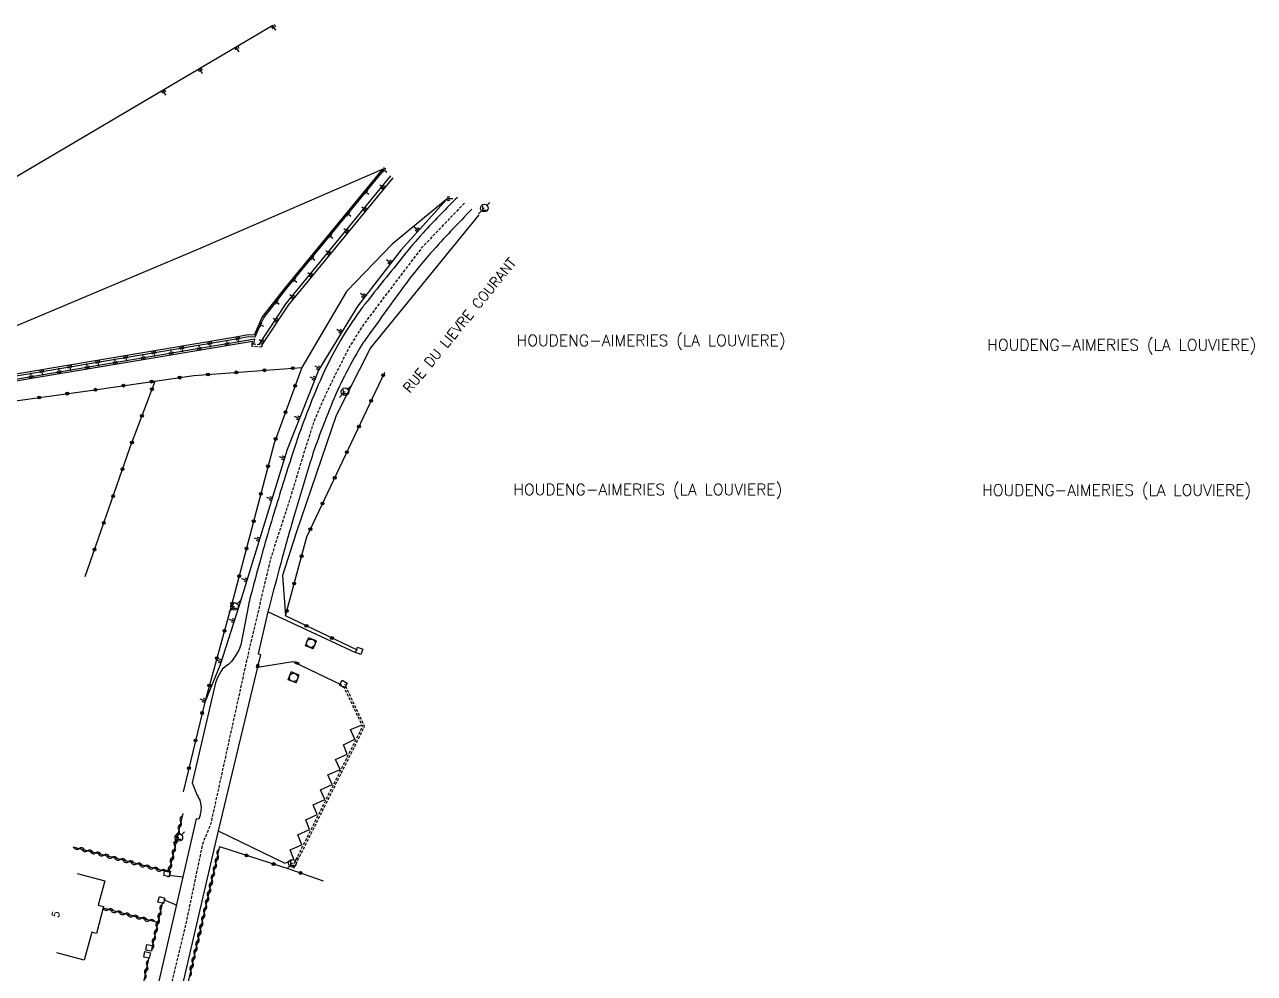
# Model space of a CAD drawing. Header units: millimetres. Extents: x 132999 to 134001, y 131000 to 132000.
# Drawn here: x 133348 to 133564.6, y 131651.8 to 131819 of the extents above; entities that cross this region are included whole.
import ezdxf
from ezdxf.enums import TextEntityAlignment as Align

# ---------------------------------------------------------------- set-up
doc = ezdxf.new("R2010")
doc.units = ezdxf.units.MM
doc.linetypes.add('DASHED', pattern=[0.75, 0.5, -0.25])
doc.layers.get('0').update_dxf_attribs({"linetype": 'CONTINUOUS'})
for name, color, linetype in [('W0001', 6, 'DASHED'), ('W0008', 7, 'CONTINUOUS'), ('W0100', 7, 'CONTINUOUS'), ('W0112', 1, 'DASHED'), ('W0211', 2, 'CONTINUOUS'), ('W0310', 3, 'CONTINUOUS'), ('W0322', 7, 'CONTINUOUS'), ('W0400', 7, 'CONTINUOUS'), ('W0420', 7, 'CONTINUOUS'), ('W0471', 7, 'CONTINUOUS'), ('W0980', 7, 'CONTINUOUS'), ('W0989', 7, 'CONTINUOUS'), ('W0991', 7, 'CONTINUOUS')]:
    doc.layers.add(name, color=color, linetype=linetype)
doc.styles.get("Standard").update_dxf_attribs({"font": 'romans.shx', "width": 0.85})

# ---------------------------------------------------------------- blocks, each defined once
blk = doc.blocks.new('t310o')
at = {"color": 0, "linetype": 'Continuous'}
for centre, start, end in [((-0.5, 0.38), 216.8699, 323.1304), ((0.5, -0.37), 36.8699, 143.1303)]:
    blk.add_arc(centre, 0.625, start, end, dxfattribs=at)
blk = doc.blocks.new('t322o')
at = {"color": 0, "linetype": 'Continuous'}
for radius in [0.25, 0.15]:
    blk.add_circle((0, 0), radius, dxfattribs=at)
blk = doc.blocks.new('t211o')
at = {"color": 0, "linetype": 'Continuous'}
for p, q in [((-0.29, 0.5), (-0.29, 0)), ((0, 1), (0, 0)), ((0.29, 0.5), (0.29, 0))]:
    blk.add_line(p, q, dxfattribs=at)
blk = doc.blocks.new('T471')
for p, q in [((-0.333334, 0.333334), (-0.333334, -0.333334)), ((-0.333334, 0), (0, 0)), ((0.500001, 0.500001), (1.000002, 1.000002)), ((-0.500001, -0.500001), (-1.000002, -1.000002)), ((-0.333334, -0.333334), (0.333334, -0.333334))]:
    blk.add_line(p, q)
blk.add_ellipse((0, 0), major_axis=(0.471405, 0.471405), ratio=1, start_param=5.4977871438, end_param=11.780972451)
blk = doc.blocks.new('T400')
for p, q in [((-0.15, 0.3), (0.15, 0.3)), ((-0.15, -0.25), (-0.15, 0.3)), ((-0.15, 0.15), (0.15, 0.15)), ((-0.15, 0), (0.15, 0)), ((0.15, 0.3), (0.15, -0.25)), ((-0.15, -0.15), (0.15, -0.15)), ((-0.15, -0.25), (-0.15, -0.3)), ((-0.15, -0.3), (0.15, -0.3)), ((0.15, -0.3), (0.15, -0.25))]:
    blk.add_line(p, q)
blk = doc.blocks.new('T420')
for p, q in [((0.75, 0.75), (-0.75, 0.75)), ((-0.75, 0.75), (-0.75, -0.75)), ((0.75, 0.75), (0.75, -0.75)), ((0.75, -0.75), (-0.75, -0.75))]:
    blk.add_line(p, q)
blk.add_ellipse((0, 0), major_axis=(-0.53, 0.53), ratio=1, start_param=3.926991, end_param=10.210176)
blk = doc.blocks.new('t112o')
at = {"color": 0, "linetype": 'Continuous'}
for p, q in [((-0.5, 0.5), (0.5, 0.5)), ((-0.5, -0.5), (-0.5, 0.5)), ((0.5, 0.5), (0.5, -0.5)), ((0.5, -0.5), (-0.5, -0.5))]:
    blk.add_line(p, q, dxfattribs=at)

msp = doc.modelspace()

# ---------------------------------------------------------------- linework, layer by layer
at = {"layer": 'W0001', "flags": 128}
msp.add_lwpolyline([(133425.44, 131787.55), (133421.58, 131783.53), (133417.91, 131779.68), (133413.86, 131774.35), (133410.37, 131769.76), (133407.61, 131766.08), (133405.41, 131762.59), (133403.02, 131758), (133400.63, 131753.04), (133398.97, 131749.18), (133397.32, 131744.04), (133394.93, 131736.14), (133391.25, 131724.75), (133387.03, 131706.75), (133380.78, 131678.28), (133379.31, 131674.6), (133376.55, 131661.38), (133364.81, 131612.6)], dxfattribs=at)
at = {"layer": 'W0008'}
for points in [[(133424.2, 131788.56, 0.009323), (133418.56, 131782.73, 0.017466), (133415.14, 131778.78, 0.002222), (133408.29, 131770.24, 0.011645), (133407.03, 131768.58, 0.022941), (133403.58, 131763.3, 0.024608), (133400.85, 131758.1, 0.017077), (133397.91, 131751.15, 0.014381), (133394.94, 131742.69, 0.003282), (133391.67, 131732.19, 0.005911), (133389.96, 131726.33, 0.003231), (133387.77, 131718.3, 0.016602), (133387.41, 131716.72), (133386.05, 131709.75, -0.060479), (133385.84, 131709.11, -0.030325), (133385.2, 131707.92, -0.032762), (133384.36, 131706.75, -0.058682), (133383.78, 131706.19), (133382.8, 131705.44, 0.096439), (133382.77, 131705.41, 0.004816), (133382.32, 131704.63, 0.023671), (133381.98, 131703.96), (133381.61, 131703.06), (133377.52, 131685.41, 0.010471), (133377.94, 131684.27, 0.015086), (133378.27, 131683.49, 0.01708), (133378.82, 131682.4, -0.08251), (133378.9, 131682.15), (133379.09, 131681.1, -0.07698), (133379.09, 131680.97, -0.008891), (133378.92, 131679.89, -0.021602), (133378.85, 131679.56), (133378.69, 131679.02), (133378.23, 131679.08), (133377.27, 131674.95), (133370.45, 131645.38)], [(133426.76, 131786.47, 0.014479), (133419.5, 131778.74, 0.024068), (133414.54, 131772.57, 0.002292), (133408.03, 131763.55, 0.018491), (133407.27, 131762.39, 0.019269), (133404.31, 131757.08, 0.02065), (133401.96, 131751.91, 0.008574), (133399.67, 131745.99, 0.012531), (133398.28, 131741.89, 0.0047), (133395.46, 131732.54, 0.005202), (133393.09, 131724.06, 0.001088), (133391.11, 131716.62, 0.007608), (133390.85, 131715.56), (133389.13, 131708.15), (133389.55, 131708.05), (133382.05, 131676.97), (133370.55, 131627.36), (133366.94, 131612.23)]]:
    msp.add_lwpolyline(points, format="xyb", dxfattribs=at)
at = {"layer": 'W0008', "flags": 128}
for points in [[(133406.31, 131708.31), (133390.85, 131715.56)], [(133388.99, 131705.78), (133395.22, 131706.78), (133403.81, 131702.66)], [(133382.05, 131676.97), (133393.83, 131671.29), (133395.38, 131671.99), (133394.75, 131673.59), (133396.84, 131674.47), (133396.13, 131676.25), (133398.19, 131677.19), (133397.5, 131678.88), (133399.53, 131679.82), (133398.8, 131681.56), (133400.86, 131682.5), (133400.1, 131684.16), (133402.18, 131685.15), (133401.41, 131686.83), (133403.54, 131687.79), (133402.76, 131689.53), (133404.82, 131690.45), (133404.14, 131692.13), (133406.16, 131693.11), (133405.41, 131694.81), (133407.45, 131695.66)], [(133375.8, 131668.77), (133373.38, 131669.09)], [(133372.46, 131664.84), (133374.77, 131663.84)]]:
    msp.add_lwpolyline(points, dxfattribs=at)
at = {"layer": 'W0100', "flags": 128}
msp.add_lwpolyline([(133357.27, 131669.44), (133362.1, 131668.16), (133360.96, 131663.85), (133361.88, 131663.6), (133360.63, 131658.89), (133359.8, 131659.11), (133358.49, 131654.17), (133353.66, 131655.45)], dxfattribs=at)
at = {"layer": 'W0112', "flags": 128}
msp.add_lwpolyline([(133389.82, 131762.23), (133389.85, 131762.58), (133388.04, 131762.73), (133388.01, 131762.38)], close=True, dxfattribs=at)
msp.add_lwpolyline([(133404.11, 131702.5), (133407.49, 131695.36), (133395.09, 131670.53), (133395.41, 131670.37), (133407.87, 131695.35), (133404.38, 131702.78)], dxfattribs=at)
at = {"layer": 'W0211', "flags": 128}
for points in [[(133391.73, 131818.87), (133319, 131776.01), (133291.93, 131759.76)], [(133422.38, 131788.31), (133412.71, 131780.35), (133404.68, 131772), (133396.83, 131758.59)]]:
    msp.add_lwpolyline(points, dxfattribs=at)
at = {"layer": 'W0211'}
for points in [[(133296.94, 131751.15), (133327.08, 131759.12), (133346.94, 131766.12), (133378.66, 131779.5), (133411.02, 131793.56)], [(133411.02, 131793.56), (133393.95, 131772.74), (133389.85, 131767.52), (133389.27, 131766.3), (133388.41, 131764.32), (133387.37, 131764.37), (133385.19, 131763.92), (133342.94, 131756.84), (133329.47, 131755.06), (133297.23, 131750.64)], [(133297.27, 131750.34), (133329.51, 131754.77), (133342.98, 131756.54), (133385.25, 131763.62), (133387.39, 131764.07), (133388.6, 131764), (133389.54, 131766.17), (133390.11, 131767.36), (133394.18, 131772.55), (133411.25, 131793.37)], [(133389.29, 131762.63), (133394.05, 131769.85), (133412.5, 131792.35)], [(133389.85, 131762.58), (133394.45, 131769.55), (133394.45, 131769.55), (133412.89, 131792.03)], [(133422.38, 131788.31), (133414.29, 131779.32), (133406.66, 131769.49), (133399.76, 131758.1), (133399.17, 131756.6), (133394.21, 131744.13), (133385.73, 131716.51), (133382.44, 131706.22), (133379.7, 131699.61)], [(133427.97, 131785.49), (133408.93, 131762.06), (133402.83, 131750.14), (133395.79, 131729.48), (133393.42, 131721.94), (133393.91, 131714.85)], [(133388.34, 131762.71), (133388.54, 131763.57), (133342.84, 131755.92), (133329.71, 131754.21), (133297.56, 131750.32)], [(133388.04, 131762.73), (133388.14, 131763.2), (133342.88, 131755.62), (133329.75, 131753.91), (133297.59, 131750.02)]]:
    msp.add_lwpolyline(points, dxfattribs=at)
at = {"layer": 'W0310', "flags": 128}
for points in [[(133375.83, 131680.03), (133373.38, 131669.65), (133356.53, 131674.11)], [(133382.32, 131674.18), (133370.75, 131624.31), (133367.9, 131611.94)], [(133372.25, 131664.41), (133370.35, 131656.05)], [(133371.43, 131660.8), (133361.8, 131663.32)], [(133369.89, 131654.66), (133368.89, 131650.04)]]:
    msp.add_lwpolyline(points, dxfattribs=at)
at = {"layer": 'W0322', "flags": 128}
for points in [[(133322.43, 131734.36), (133327.24, 131750.1), (133359.97, 131754.61), (133377.82, 131757.18), (133396.83, 131758.59), (133391.92, 131745.24), (133384.51, 131716.96), (133379.7, 131699.61), (133375.94, 131683.85)], [(133406.63, 131708.78), (133393.91, 131714.85), (133397.69, 131728.78), (133411.42, 131757.8)], [(133358.67, 131721.78), (133366.57, 131744.54), (133370.97, 131756.2)], [(133382.32, 131674.18), (133394.53, 131670.24), (133400.54, 131668.16)]]:
    msp.add_lwpolyline(points, dxfattribs=at)

# ---------------------------------------------------------------- block references
at = {"layer": 'W0112'}
for p, rotation in [((133406.89, 131708.67), 248.7164973496425), ((133404.11, 131702.81), 240.7321628332176), ((133373.09, 131669.47), 77.93046775204532), ((133372.08, 131664.76), 75.52333057546052), ((133369.55, 131655.09), 78.8831461262565), ((133369.94, 131656.36), 80.12176092028925)]:
    msp.add_blockref('t112o', p, dxfattribs=dict(at, rotation=rotation))
at = {"layer": 'W0211'}
for p, rotation in [((133391.73, 131818.87), 210.5122560588827), ((133385.27, 131815.06), 210.5122560588454), ((133378.8, 131811.25), 210.5122560588347), ((133372.34, 131807.45), 210.5122560588531), ((133411.02, 131793.56), 230.6462228795282), ((133407.85, 131789.69), 230.6462228744836), ((133411.35, 131790.16), 50.64622287584887), ((133422.38, 131788.31), 270), ((133404.68, 131785.83), 230.6462228780353), ((133408.18, 131786.29), 50.64622287538481), ((133405.01, 131782.43), 50.64622287796364), ((133417.36, 131782.74), 48.01950050130084), ((133401.51, 131781.96), 230.6462228772887), ((133401.84, 131778.56), 50.64622287796364), ((133398.34, 131778.09), 230.6462228765422), ((133412.51, 131777.02), 52.17783006661963), ((133395.17, 131774.23), 230.6462228757955), ((133398.67, 131774.69), 50.64622287796364), ((133392.05, 131770.32), 231.8546208047854), ((133395.5, 131770.83), 50.6462228774996), ((133407.91, 131771.1), 52.17783006687868), ((133389.23, 131766.22), 246.487746719902), ((133392.61, 131766.75), 56.59644320621432), ((133403.83, 131764.82), 58.80565445402212), ((133383.69, 131762.45), 9.507317208832811), ((133385.52, 131763.99), 191.8376084991903), ((133390.12, 131762.98), 56.59644320621432), ((133370.73, 131761.5), 189.5126554665349), ((133373.82, 131760.8), 9.507317211782267), ((133375.66, 131762.32), 189.5126554665349), ((133378.76, 131761.63), 9.50731720756601), ((133380.59, 131763.15), 189.5126554665349), ((133355.94, 131759.02), 189.5126554656163), ((133359.03, 131758.32), 9.507317208899913), ((133360.87, 131759.84), 189.5126554656163), ((133363.96, 131759.15), 9.507317210166978), ((133365.8, 131760.67), 189.5126554656163), ((133368.89, 131759.98), 9.507317210515506), ((133399.95, 131758.4), 58.80565445356483), ((133349.17, 131756.67), 9.507317212769053), ((133351.01, 131758.19), 189.5126554637791), ((133354.1, 131757.5), 9.507317207632632), ((133399.17, 131756.6), 68.33312565488505), ((133396.4, 131749.63), 68.33312565479142), ((133393.75, 131742.62), 72.9301445442262), ((133391.55, 131735.45), 72.93014454404708), ((133389.35, 131728.28), 72.9301445444171), ((133387.15, 131721.11), 72.93014454420303), ((133384.91, 131713.95), 72.23298711192582), ((133382.62, 131706.81), 72.23298711226946), ((133379.8, 131699.86), 67.50321808232663)]:
    msp.add_blockref('t211o', p, dxfattribs=dict(at, rotation=rotation))
at = {"layer": 'W0310'}
for p, rotation in [((133375.48, 131678.57), 256.7513297664113), ((133375.14, 131677.11), 256.7513297664113), ((133374.45, 131674.19), 256.7513297664113), ((133374.79, 131675.65), 256.7513297664113), ((133357.59, 131673.83), 165.1721884792062), ((133359.04, 131673.45), 165.1721884792062), ((133360.49, 131673.06), 165.1721884792062), ((133361.94, 131672.68), 165.1721884792062), ((133363.39, 131672.29), 165.1721884792062), ((133374.11, 131672.73), 256.7513297664113), ((133381.99, 131672.72), 256.9256968829496), ((133364.84, 131671.91), 165.1721884792062), ((133366.29, 131671.53), 165.1721884792062), ((133367.74, 131671.14), 165.1721884792062), ((133369.19, 131670.76), 165.1721884792062), ((133370.64, 131670.37), 165.1721884792062), ((133372.09, 131669.99), 165.1721884792062), ((133373.42, 131669.81), 256.7513297664113), ((133373.76, 131671.27), 256.7513297664113), ((133381.31, 131669.79), 256.9256968829496), ((133381.65, 131671.25), 256.9256968829496), ((133380.97, 131668.33), 256.9256968829496), ((133380.29, 131665.41), 256.9256968829496), ((133380.63, 131666.87), 256.9256968829496), ((133371.92, 131662.95), 257.1613236475834), ((133379.95, 131663.95), 256.9256968829496), ((133362.72, 131663.08), 165.3046365335527), ((133364.17, 131662.7), 165.3046365335527), ((133365.63, 131662.32), 165.3046365335527), ((133367.08, 131661.94), 165.3046365335527), ((133368.53, 131661.56), 165.3046365335527), ((133369.98, 131661.18), 165.3046365335527), ((133371.59, 131661.49), 257.1613236475834), ((133379.27, 131661.03), 256.9256968829496), ((133379.61, 131662.49), 256.9256968829496), ((133370.92, 131658.56), 257.1613236475834), ((133371.25, 131660.03), 257.1613236475834), ((133378.93, 131659.56), 256.9256968829496), ((133370.59, 131657.1), 257.1613236475834), ((133378.25, 131656.64), 256.9256968829496), ((133378.59, 131658.1), 256.9256968829496), ((133377.91, 131655.18), 256.9256968829496), ((133369.57, 131653.19), 257.8192206000186), ((133377.23, 131652.26), 256.9256968829496), ((133377.57, 131653.72), 256.9256968829496), ((133369.26, 131651.72), 257.8192206000186)]:
    msp.add_blockref('t310o', p, dxfattribs=dict(at, rotation=rotation))
at = {"layer": 'W0322'}
for p, rotation in [((133375.31, 131756.82), 8.198337024829748), ((133380.28, 131757.37), 4.234328668150041), ((133385.27, 131757.73), 4.234328668150041), ((133390.25, 131758.1), 4.234328668150041), ((133395.24, 131758.47), 4.234328668150041), ((133411.15, 131757.23), 64.68291429035092), ((133360.46, 131754.68), 8.198337024829748), ((133365.41, 131755.4), 8.198337024829748), ((133370.36, 131756.11), 8.198337024829748), ((133370.42, 131754.75), 69.33734907260288), ((133395.65, 131755.39), 249.8396698484909), ((133350.56, 131753.32), 7.845571295644909), ((133355.51, 131754), 7.845571295644909), ((133409.01, 131752.71), 64.68291429035092), ((133368.66, 131750.07), 69.33734907260288), ((133393.93, 131750.7), 249.8396698484909), ((133406.87, 131748.19), 64.68291429035092), ((133392.2, 131746), 249.8396698484909), ((133366.9, 131745.39), 69.33734907260288), ((133404.74, 131743.67), 64.68291429035092), ((133365.23, 131740.67), 70.85917109320701), ((133390.86, 131741.19), 255.3164841744916), ((133402.6, 131739.15), 64.68291429035092), ((133363.59, 131735.95), 70.85917109320701), ((133389.59, 131736.35), 255.3164841744916), ((133400.46, 131734.63), 64.68291429035092), ((133361.95, 131731.23), 70.85917109320701), ((133388.33, 131731.52), 255.3164841744916), ((133398.32, 131730.11), 64.68291429035092), ((133360.31, 131726.5), 70.85917109320701), ((133387.06, 131726.68), 255.3164841744916), ((133396.77, 131725.37), 74.82252580594579), ((133385.79, 131721.84), 255.3164841744916), ((133395.46, 131720.55), 74.82252580594579), ((133384.53, 131717.01), 255.3164841744916), ((133394.15, 131715.72), 74.82252580594579), ((133383.19, 131712.19), 254.4872030503525), ((133397.61, 131713.08), 154.4817319674454), ((133402.12, 131710.93), 154.4817319674454), ((133381.85, 131707.37), 254.4872030503525), ((133380.51, 131702.55), 254.4872030503525), ((133379.25, 131697.72), 256.6029940163538), ((133378.09, 131692.85), 256.6029940163538), ((133376.93, 131687.99), 256.6029940163538), ((133387.08, 131672.64), 342.1065389837392), ((133391.84, 131671.1), 342.1065389837392), ((133396.59, 131669.53), 340.9680480669718)]:
    msp.add_blockref('t322o', p, dxfattribs=dict(at, rotation=rotation))
at = {"layer": 'W0400'}
for p, rotation in [((133389.05, 131706.01), 166.3298658123003), ((133395.95, 131706.5), 249.1005911008116)]:
    msp.add_blockref('T400', p, dxfattribs=dict(at, rotation=rotation))
at = {"layer": 'W0420'}
for p, rotation in [((133398.41, 131710), 248.0715276037134), ((133395.37, 131704), 248.0715276037196)]:
    msp.add_blockref('T420', p, dxfattribs=dict(at, rotation=rotation))
at = {"layer": 'W0471'}
for p in [(133428.94, 131786.68), (133404.43, 131754.33), (133384.96, 131716.5), (133375.15, 131675.8), (133395.15, 131671.24)]:
    msp.add_blockref('T471', p, dxfattribs=at)

# ---------------------------------------------------------------- texts
at = {"layer": 'W0980'}
for p in [(133458.33, 131763.23), (133541.22, 131762.44), (133457.75, 131736.96), (133540.32, 131736.85)]:
    msp.add_text('HOUDENG-AIMERIES (LA LOUVIERE)', height=2, dxfattribs=at).set_placement(p, align=Align.MIDDLE)
at = {"layer": 'W0989'}
msp.add_text('RUE DU LIEVRE COURANT', height=1.75, rotation=50.697, dxfattribs=at).set_placement((133424.6, 131766.03), align=Align.MIDDLE)
at = {"layer": 'W0991'}
msp.add_text('5', height=1.25, rotation=75.393, dxfattribs=at).set_placement((133353.48, 131662.25), align=Align.MIDDLE)

doc.saveas('drawing.dxf')
